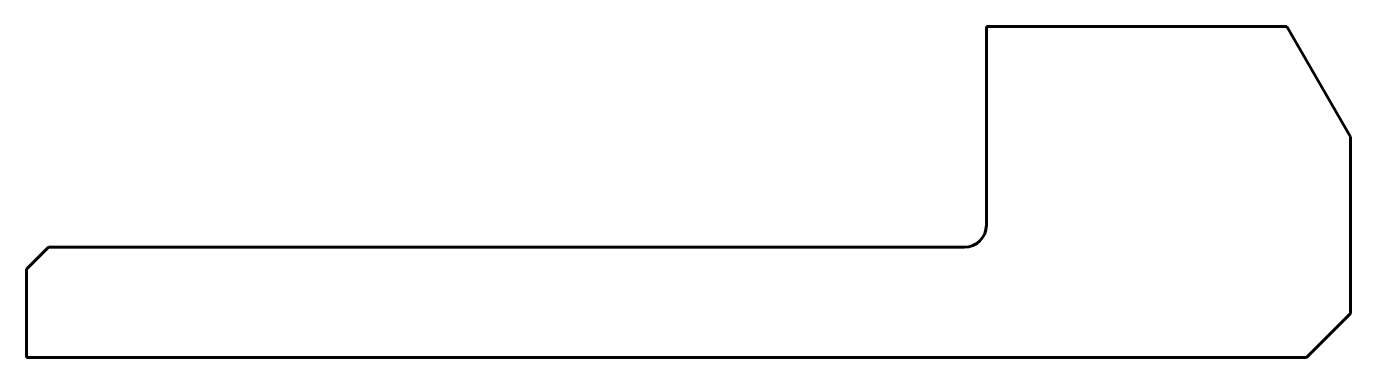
# Model space of a CAD drawing. Header units: millimetres. Extents: x -2 to 122, y 0 to 105.
# Drawn here: x 0 to 120, y 75 to 105 of the extents above; entities outside this region: 1.
import ezdxf

# ---------------------------------------------------------------- set-up
doc = ezdxf.new("R2010")
doc.units = ezdxf.units.MM
doc.linetypes.add('K5LT_AXLED', pattern=[19.5, 15, -1.5, 1.5, -1.5])
doc.linetypes.add('K5LT_BASIC', pattern=[0])

msp = doc.modelspace()

# ---------------------------------------------------------------- linework, layer by layer
at = {"color": 150, "linetype": 'K5LT_BASIC', "lineweight": 60, "true_color": 0x0080ff}
for p, q in [((114.23, 105), (87, 105)), ((87, 105), (87, 87)), ((120, 95), (114.23, 105)), ((120, 95), (120, 79)), ((0, 83), (2, 85)), ((85, 85), (2, 85)), ((0, 75), (0, 83)), ((116, 75), (120, 79)), ((0, 75), (116, 75))]:
    msp.add_line(p, q, dxfattribs=at)
at = {"color": 30, "linetype": 'K5LT_AXLED', "lineweight": 18, "true_color": 0xff8000}
msp.add_line((-2, 0), (122, 0), dxfattribs=at)
at = {"color": 150, "linetype": 'K5LT_BASIC', "lineweight": 60, "true_color": 0x0080ff}
msp.add_arc((85, 87), 2, 270, 0, dxfattribs=at)

doc.saveas('drawing.dxf')
